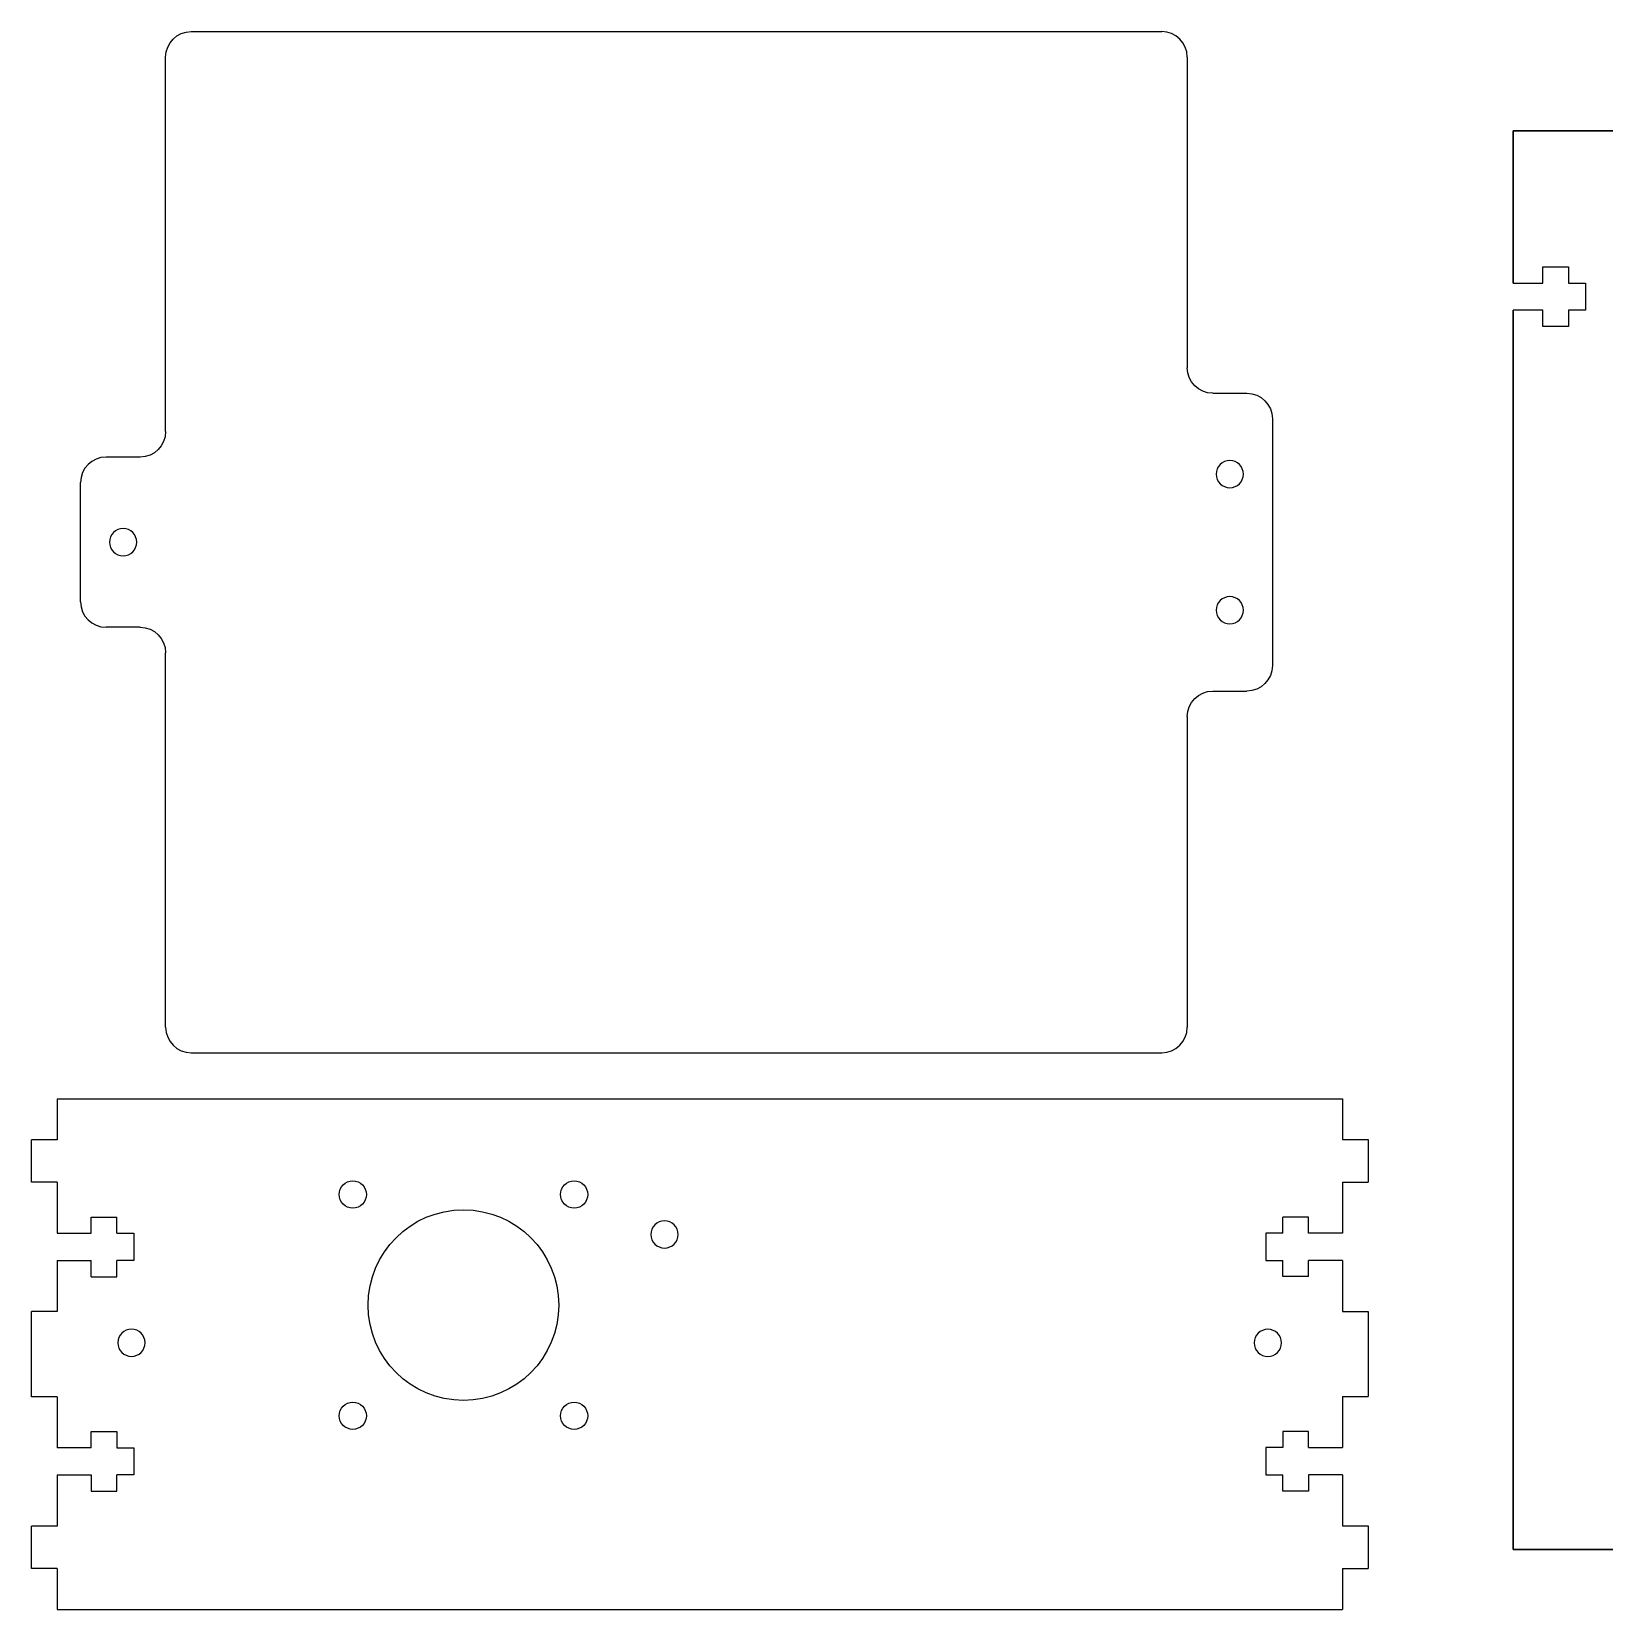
# Model space of a CAD drawing. Header units: millimetres. Extents: x -2 to 796, y -3 to 474.
# Drawn here: x 213 to 397.7, y 288.4 to 473.9 of the extents above; entities that cross this region are included whole.
import ezdxf

# ---------------------------------------------------------------- set-up
doc = ezdxf.new("R2010")
doc.units = ezdxf.units.MM
doc.layers.get('0').update_dxf_attribs({"color": 13, "true_color": 0xff5454})

# ---------------------------------------------------------------- blocks, each defined once
blk = doc.blocks.new('_#28')
for p, q in [((10.62, 118.83, 3), (10.62, 118.83)), ((10.88, 119.12, 3), (10.88, 119.12)), ((11.17, 119.38, 3), (11.17, 119.38)), ((11.5, 119.6, 3), (11.5, 119.6)), ((11.85, 119.77, 3), (11.85, 119.77)), ((12.22, 119.9, 3), (12.22, 119.9)), ((12.61, 119.97, 3), (12.61, 119.97)), ((13, 120), (127, 120)), ((13, 120, 3), (13, 120)), ((13, 120, 3), (127, 120, 3)), ((127, 120, 3), (127, 120)), ((127.39, 119.97, 3), (127.39, 119.97)), ((127.78, 119.9, 3), (127.78, 119.9)), ((128.15, 119.77, 3), (128.15, 119.77)), ((128.5, 119.6, 3), (128.5, 119.6)), ((128.83, 119.38, 3), (128.83, 119.38)), ((129.12, 119.12, 3), (129.12, 119.12)), ((129.38, 118.83, 3), (129.38, 118.83)), ((10, 73), (10, 117)), ((10, 73, 3), (10, 117, 3)), ((10, 117, 3), (10, 117)), ((10.03, 117.39, 3), (10.03, 117.39)), ((10.1, 117.78, 3), (10.1, 117.78)), ((10.23, 118.15, 3), (10.23, 118.15)), ((10.4, 118.5, 3), (10.4, 118.5)), ((129.6, 118.5, 3), (129.6, 118.5)), ((129.77, 118.15, 3), (129.77, 118.15)), ((129.9, 117.78, 3), (129.9, 117.78)), ((129.97, 117.39, 3), (129.97, 117.39)), ((130, 117), (130, 80.5)), ((130, 117, 3), (130, 117)), ((130, 117, 3), (130, 80.5, 3)), ((130, 80.5, 3), (130, 80.5)), ((130.03, 80.11, 3), (130.03, 80.11)), ((130.1, 79.72, 3), (130.1, 79.72)), ((130.23, 79.35, 3), (130.23, 79.35)), ((130.4, 79, 3), (130.4, 79)), ((130.62, 78.67, 3), (130.62, 78.67)), ((130.88, 78.38, 3), (130.88, 78.38)), ((131.17, 78.12, 3), (131.17, 78.12)), ((131.5, 77.9, 3), (131.5, 77.9)), ((131.85, 77.73, 3), (131.85, 77.73)), ((132.22, 77.6, 3), (132.22, 77.6)), ((132.61, 77.53, 3), (132.61, 77.53)), ((133, 77.5), (137, 77.5)), ((133, 77.5, 3), (133, 77.5)), ((133, 77.5, 3), (137, 77.5, 3)), ((137, 77.5, 3), (137, 77.5)), ((137.39, 77.47, 3), (137.39, 77.47)), ((137.78, 77.4, 3), (137.78, 77.4)), ((138.15, 77.27, 3), (138.15, 77.27)), ((138.5, 77.1, 3), (138.5, 77.1)), ((138.83, 76.88, 3), (138.83, 76.88)), ((139.12, 76.62, 3), (139.12, 76.62)), ((139.38, 76.33, 3), (139.38, 76.33)), ((139.6, 76, 3), (139.6, 76)), ((139.77, 75.65, 3), (139.77, 75.65)), ((139.9, 75.28, 3), (139.9, 75.28)), ((139.97, 74.89, 3), (139.97, 74.89)), ((140, 74.5), (140, 45.5)), ((140, 74.5, 3), (140, 74.5)), ((140, 74.5, 3), (140, 45.5, 3)), ((9.97, 72.61, 3), (9.97, 72.61)), ((10, 73, 3), (10, 73)), ((8.83, 70.62, 3), (8.83, 70.62)), ((9.12, 70.88, 3), (9.12, 70.88)), ((9.38, 71.17, 3), (9.38, 71.17)), ((9.6, 71.5, 3), (9.6, 71.5)), ((9.77, 71.85, 3), (9.77, 71.85)), ((9.9, 72.22, 3), (9.9, 72.22)), ((0.62, 68.83, 3), (0.62, 68.83)), ((0.88, 69.12, 3), (0.88, 69.12)), ((1.17, 69.38, 3), (1.17, 69.38)), ((1.5, 69.6, 3), (1.5, 69.6)), ((1.85, 69.77, 3), (1.85, 69.77)), ((2.22, 69.9, 3), (2.22, 69.9)), ((2.61, 69.97, 3), (2.61, 69.97)), ((7, 70), (3, 70)), ((3, 70, 3), (3, 70)), ((7, 70, 3), (3, 70, 3)), ((7, 70, 3), (7, 70)), ((7.39, 70.03, 3), (7.39, 70.03)), ((7.78, 70.1, 3), (7.78, 70.1)), ((8.15, 70.23, 3), (8.15, 70.23)), ((8.5, 70.4, 3), (8.5, 70.4)), ((133.61, 68.8, 3), (133.61, 68.8)), ((133.87, 69.13, 3), (133.87, 69.13)), ((134.2, 69.39, 3), (134.2, 69.39)), ((134.59, 69.55, 3), (134.59, 69.55)), ((135, 69.6, 3), (135, 69.6)), ((135.41, 69.55, 3), (135.41, 69.55)), ((135.8, 69.39, 3), (135.8, 69.39)), ((136.13, 69.13, 3), (136.13, 69.13)), ((136.39, 68.8, 3), (136.39, 68.8)), ((0, 53), (0, 67)), ((0, 67, 3), (0, 67)), ((0, 53, 3), (0, 67, 3)), ((0.03, 67.39, 3), (0.03, 67.39)), ((0.1, 67.78, 3), (0.1, 67.78)), ((0.23, 68.15, 3), (0.23, 68.15)), ((0.4, 68.5, 3), (0.4, 68.5)), ((133.4, 68, 3), (133.4, 68)), ((133.45, 68.41, 3), (133.45, 68.41)), ((133.45, 67.59, 3), (133.45, 67.59)), ((133.61, 67.2, 3), (133.61, 67.2)), ((133.87, 66.87, 3), (133.87, 66.87)), ((136.13, 66.87, 3), (136.13, 66.87)), ((136.39, 67.2, 3), (136.39, 67.2)), ((136.55, 68.41, 3), (136.55, 68.41)), ((136.55, 67.59, 3), (136.55, 67.59)), ((136.6, 68, 3), (136.6, 68)), ((134.2, 66.61, 3), (134.2, 66.61)), ((134.59, 66.45, 3), (134.59, 66.45)), ((135, 66.4, 3), (135, 66.4)), ((135.41, 66.45, 3), (135.41, 66.45)), ((135.8, 66.61, 3), (135.8, 66.61)), ((4.2, 61.39, 3), (4.2, 61.39)), ((4.59, 61.55, 3), (4.59, 61.55)), ((5, 61.6, 3), (5, 61.6)), ((5.41, 61.55, 3), (5.41, 61.55)), ((5.8, 61.39, 3), (5.8, 61.39)), ((3.4, 60, 3), (3.4, 60)), ((3.45, 60.41, 3), (3.45, 60.41)), ((3.45, 59.59, 3), (3.45, 59.59)), ((3.61, 60.8, 3), (3.61, 60.8)), ((3.87, 61.13, 3), (3.87, 61.13)), ((6.13, 61.13, 3), (6.13, 61.13)), ((6.39, 60.8, 3), (6.39, 60.8)), ((6.55, 60.41, 3), (6.55, 60.41)), ((6.55, 59.59, 3), (6.55, 59.59)), ((6.6, 60, 3), (6.6, 60)), ((3.61, 59.2, 3), (3.61, 59.2)), ((3.87, 58.87, 3), (3.87, 58.87)), ((4.2, 58.61, 3), (4.2, 58.61)), ((4.59, 58.45, 3), (4.59, 58.45)), ((5, 58.4, 3), (5, 58.4)), ((5.41, 58.45, 3), (5.41, 58.45)), ((5.8, 58.61, 3), (5.8, 58.61)), ((6.13, 58.87, 3), (6.13, 58.87)), ((6.39, 59.2, 3), (6.39, 59.2)), ((0, 53, 3), (0, 53)), ((0.03, 52.61, 3), (0.03, 52.61)), ((0.1, 52.22, 3), (0.1, 52.22)), ((133.4, 52, 3), (133.4, 52)), ((133.45, 52.41, 3), (133.45, 52.41)), ((133.61, 52.8, 3), (133.61, 52.8)), ((133.87, 53.13, 3), (133.87, 53.13)), ((134.2, 53.39, 3), (134.2, 53.39)), ((134.59, 53.55, 3), (134.59, 53.55)), ((135, 53.6, 3), (135, 53.6)), ((135.41, 53.55, 3), (135.41, 53.55)), ((135.8, 53.39, 3), (135.8, 53.39)), ((136.13, 53.13, 3), (136.13, 53.13)), ((136.39, 52.8, 3), (136.39, 52.8)), ((136.55, 52.41, 3), (136.55, 52.41)), ((136.6, 52, 3), (136.6, 52)), ((0.23, 51.85, 3), (0.23, 51.85)), ((0.4, 51.5, 3), (0.4, 51.5)), ((0.62, 51.17, 3), (0.62, 51.17)), ((0.88, 50.88, 3), (0.88, 50.88)), ((1.17, 50.62, 3), (1.17, 50.62)), ((1.5, 50.4, 3), (1.5, 50.4)), ((1.85, 50.23, 3), (1.85, 50.23)), ((2.22, 50.1, 3), (2.22, 50.1)), ((133.45, 51.59, 3), (133.45, 51.59)), ((133.61, 51.2, 3), (133.61, 51.2)), ((133.87, 50.87, 3), (133.87, 50.87)), ((134.2, 50.61, 3), (134.2, 50.61)), ((134.59, 50.45, 3), (134.59, 50.45)), ((135, 50.4, 3), (135, 50.4)), ((135.41, 50.45, 3), (135.41, 50.45)), ((135.8, 50.61, 3), (135.8, 50.61)), ((136.13, 50.87, 3), (136.13, 50.87)), ((136.39, 51.2, 3), (136.39, 51.2)), ((136.55, 51.59, 3), (136.55, 51.59)), ((2.61, 50.03, 3), (2.61, 50.03)), ((7, 50), (3, 50)), ((3, 50, 3), (3, 50)), ((7, 50, 3), (3, 50, 3)), ((7, 50, 3), (7, 50)), ((7.39, 49.97, 3), (7.39, 49.97)), ((7.78, 49.9, 3), (7.78, 49.9)), ((8.15, 49.77, 3), (8.15, 49.77)), ((8.5, 49.6, 3), (8.5, 49.6)), ((8.83, 49.38, 3), (8.83, 49.38)), ((9.12, 49.12, 3), (9.12, 49.12)), ((9.38, 48.83, 3), (9.38, 48.83)), ((9.6, 48.5, 3), (9.6, 48.5)), ((9.77, 48.15, 3), (9.77, 48.15)), ((9.9, 47.78, 3), (9.9, 47.78)), ((9.97, 47.39, 3), (9.97, 47.39)), ((10, 47, 3), (10, 47)), ((10, 3), (10, 47)), ((10, 3, 3), (10, 47, 3)), ((139.9, 44.72, 3), (139.9, 44.72)), ((139.97, 45.11, 3), (139.97, 45.11)), ((140, 45.5, 3), (140, 45.5)), ((138.15, 42.73, 3), (138.15, 42.73)), ((138.5, 42.9, 3), (138.5, 42.9)), ((138.83, 43.12, 3), (138.83, 43.12)), ((139.12, 43.38, 3), (139.12, 43.38)), ((139.38, 43.67, 3), (139.38, 43.67)), ((139.6, 44, 3), (139.6, 44)), ((139.77, 44.35, 3), (139.77, 44.35)), ((130.4, 41, 3), (130.4, 41)), ((130.62, 41.33, 3), (130.62, 41.33)), ((130.88, 41.62, 3), (130.88, 41.62)), ((131.17, 41.88, 3), (131.17, 41.88)), ((131.5, 42.1, 3), (131.5, 42.1)), ((131.85, 42.27, 3), (131.85, 42.27)), ((132.22, 42.4, 3), (132.22, 42.4)), ((132.61, 42.47, 3), (132.61, 42.47)), ((133, 42.5), (137, 42.5)), ((133, 42.5, 3), (137, 42.5, 3)), ((133, 42.5, 3), (133, 42.5)), ((137, 42.5, 3), (137, 42.5)), ((137.39, 42.53, 3), (137.39, 42.53)), ((137.78, 42.6, 3), (137.78, 42.6)), ((130, 39.5), (130, 3)), ((130, 39.5, 3), (130, 39.5)), ((130, 39.5, 3), (130, 3, 3)), ((130.03, 39.89, 3), (130.03, 39.89)), ((130.1, 40.28, 3), (130.1, 40.28)), ((130.23, 40.65, 3), (130.23, 40.65)), ((10, 3, 3), (10, 3)), ((10.03, 2.61, 3), (10.03, 2.61)), ((10.1, 2.22, 3), (10.1, 2.22)), ((129.9, 2.22, 3), (129.9, 2.22)), ((129.97, 2.61, 3), (129.97, 2.61)), ((130, 3, 3), (130, 3)), ((10.23, 1.85, 3), (10.23, 1.85)), ((10.4, 1.5, 3), (10.4, 1.5)), ((10.62, 1.17, 3), (10.62, 1.17)), ((10.88, 0.88, 3), (10.88, 0.88)), ((11.17, 0.62, 3), (11.17, 0.62)), ((11.5, 0.4, 3), (11.5, 0.4)), ((11.85, 0.23, 3), (11.85, 0.23)), ((12.22, 0.1, 3), (12.22, 0.1)), ((12.61, 0.03, 3), (12.61, 0.03)), ((13, 0), (127, 0)), ((13, 0, 3), (13, 0)), ((13, 0, 3), (127, 0, 3)), ((127, 0, 3), (127, 0)), ((127.39, 0.03, 3), (127.39, 0.03)), ((127.78, 0.1, 3), (127.78, 0.1)), ((128.15, 0.23, 3), (128.15, 0.23)), ((128.5, 0.4, 3), (128.5, 0.4)), ((128.83, 0.62, 3), (128.83, 0.62)), ((129.12, 0.88, 3), (129.12, 0.88)), ((129.38, 1.17, 3), (129.38, 1.17)), ((129.6, 1.5, 3), (129.6, 1.5)), ((129.77, 1.85, 3), (129.77, 1.85))]:
    blk.add_line(p, q)
at = {"extrusion": (0, 0, -1)}
for centre in [(-135, 68), (-135, 68, -3), (-5, 60), (-5, 60, -3), (-135, 52), (-135, 52, -3)]:
    blk.add_circle(centre, 1.6, dxfattribs=at)
for centre, start, end in [((-13, 117), 0, 90), ((-13, 117, -3), 0, 90), ((-133, 80.5), 270, 0), ((-133, 80.5, -3), 270, 0), ((-137, 74.5), 90, 180), ((-137, 74.5, -3), 90, 180), ((-7, 73), 180, 270), ((-7, 73, -3), 180, 270), ((-7, 47), 90, 180), ((-7, 47, -3), 90, 180), ((-137, 45.5), 180, 270), ((-137, 45.5, -3), 180, 270), ((-133, 39.5), 0, 90), ((-133, 39.5, -3), 0, 90)]:
    blk.add_arc(centre, 3, start, end, dxfattribs=at)
for centre, start, end in [((127, 117), 0, 90), ((127, 117, 3), 0, 90), ((3, 67), 90, 180), ((3, 67, 3), 90, 180), ((3, 53), 180, 270), ((3, 53, 3), 180, 270), ((13, 3), 180, 270), ((13, 3, 3), 180, 270), ((127, 3), 270, 360), ((127, 3, 3), 270, 360)]:
    blk.add_arc(centre, 3, start, end)
blk = doc.blocks.new('_#57')
for p, q in [((174.41, 166.72, 3), (0, 166.72, 3)), ((0, 148.82, 3), (0, 166.72, 3)), ((0, 166.72), (0, 148.82)), ((0, 166.72), (174.41, 166.72)), ((0, 166.72, 3), (0, 166.72)), ((174.41, 162.72, 3), (174.41, 166.72, 3)), ((174.41, 162.72), (174.41, 166.72)), ((174.41, 166.72, 3), (174.41, 166.72)), ((177.61, 166.72), (196.01, 166.72)), ((177.61, 166.72, 3), (177.61, 166.72)), ((196.01, 166.72, 3), (177.61, 166.72, 3)), ((177.61, 166.72, 3), (177.61, 162.72, 3)), ((177.61, 166.72), (177.61, 162.72)), ((196.01, 166.72, 3), (196.01, 166.72)), ((196.01, 21.6, 3), (196.01, 166.72, 3)), ((196.01, 166.72), (196.01, 21.6)), ((172.51, 159.72, 3), (172.51, 162.72, 3)), ((172.51, 159.72), (172.51, 162.72)), ((172.51, 162.72, 3), (172.51, 162.72)), ((172.51, 162.72, 3), (174.41, 162.72, 3)), ((172.51, 162.72), (174.41, 162.72)), ((174.41, 162.72, 3), (174.41, 162.72)), ((177.61, 162.72, 3), (179.51, 162.72, 3)), ((177.61, 162.72), (179.51, 162.72)), ((177.61, 162.72, 3), (177.61, 162.72)), ((179.51, 162.72, 3), (179.51, 159.72, 3)), ((179.51, 162.72), (179.51, 159.72)), ((179.51, 162.72, 3), (179.51, 162.72)), ((172.51, 159.72, 3), (172.51, 159.72)), ((174.41, 159.72, 3), (172.51, 159.72, 3)), ((174.41, 159.72), (172.51, 159.72)), ((174.41, 157.72, 3), (174.41, 159.72, 3)), ((174.41, 157.72), (174.41, 159.72)), ((174.41, 159.72, 3), (174.41, 159.72)), ((177.61, 159.72, 3), (177.61, 157.72, 3)), ((177.61, 159.72, 3), (177.61, 159.72)), ((177.61, 159.72), (177.61, 157.72)), ((179.51, 159.72, 3), (177.61, 159.72, 3)), ((179.51, 159.72), (177.61, 159.72)), ((179.51, 159.72, 3), (179.51, 159.72)), ((174.41, 157.72, 3), (174.41, 157.72)), ((177.61, 157.72, 3), (174.41, 157.72, 3)), ((177.61, 157.72), (174.41, 157.72)), ((177.61, 157.72, 3), (177.61, 157.72)), ((3.5, 148.82, 3), (3.5, 150.72, 3)), ((3.5, 148.82), (3.5, 150.72)), ((3.5, 150.72, 3), (3.5, 150.72)), ((3.5, 150.72, 3), (6.5, 150.72, 3)), ((3.5, 150.72), (6.5, 150.72)), ((6.5, 150.72, 3), (6.5, 148.82, 3)), ((6.5, 150.72), (6.5, 148.82)), ((6.5, 150.72, 3), (6.5, 150.72)), ((0, 148.82, 3), (3.5, 148.82, 3)), ((0, 148.82, 3), (0, 148.82)), ((0, 148.82), (3.5, 148.82)), ((3.5, 148.82, 3), (3.5, 148.82)), ((6.5, 148.82, 3), (8.5, 148.82, 3)), ((6.5, 148.82, 3), (6.5, 148.82)), ((6.5, 148.82), (8.5, 148.82)), ((8.5, 148.82, 3), (8.5, 148.82)), ((8.5, 148.82, 3), (8.5, 145.62, 3)), ((8.5, 148.82), (8.5, 145.62)), ((3.5, 145.62, 3), (0, 145.62, 3)), ((0, 0, 3), (0, 145.62, 3)), ((0, 145.62), (0, 0)), ((3.5, 145.62), (0, 145.62)), ((0, 145.62, 3), (0, 145.62)), ((3.5, 143.72, 3), (3.5, 145.62, 3)), ((3.5, 143.72), (3.5, 145.62)), ((3.5, 145.62, 3), (3.5, 145.62)), ((8.5, 145.62, 3), (6.5, 145.62, 3)), ((6.5, 145.62, 3), (6.5, 143.72, 3)), ((6.5, 145.62), (6.5, 143.72)), ((8.5, 145.62), (6.5, 145.62)), ((6.5, 145.62, 3), (6.5, 145.62)), ((8.5, 145.62, 3), (8.5, 145.62)), ((6.5, 143.72, 3), (3.5, 143.72, 3)), ((6.5, 143.72), (3.5, 143.72)), ((3.5, 143.72, 3), (3.5, 143.72)), ((6.5, 143.72, 3), (6.5, 143.72)), ((93.88, 142.85, 3), (93.88, 142.85)), ((94.21, 143.1, 3), (94.21, 143.1)), ((94.6, 143.26, 3), (94.6, 143.26)), ((95.01, 143.32, 3), (95.01, 143.32)), ((95.43, 143.26, 3), (95.43, 143.26)), ((95.81, 143.1, 3), (95.81, 143.1)), ((96.14, 142.85, 3), (96.14, 142.85)), ((156.95, 142.91, 3), (156.95, 142.91)), ((157.3, 143.15, 3), (157.3, 143.15)), ((157.69, 143.29, 3), (157.69, 143.29)), ((158.11, 143.31, 3), (158.11, 143.31)), ((158.52, 143.24, 3), (158.52, 143.24)), ((158.89, 143.05, 3), (158.89, 143.05)), ((159.21, 142.78, 3), (159.21, 142.78)), ((93.41, 141.72, 3), (93.41, 141.72)), ((93.47, 142.13, 3), (93.47, 142.13)), ((93.47, 141.3, 3), (93.47, 141.3)), ((93.63, 142.52, 3), (93.63, 142.52)), ((96.4, 142.52, 3), (96.4, 142.52)), ((96.56, 142.13, 3), (96.56, 142.13)), ((96.56, 141.3, 3), (96.56, 141.3)), ((96.61, 141.72, 3), (96.61, 141.72)), ((156.42, 141.81, 3), (156.42, 141.81)), ((156.44, 141.4, 3), (156.44, 141.4)), ((156.49, 142.22, 3), (156.49, 142.22)), ((156.58, 141, 3), (156.58, 141)), ((156.68, 142.6, 3), (156.68, 142.6)), ((159.44, 142.43, 3), (159.44, 142.43)), ((159.53, 141.21, 3), (159.53, 141.21)), ((159.58, 142.04, 3), (159.58, 142.04)), ((159.6, 141.72, 3), (159.6, 141.72)), ((159.61, 141.62, 3), (159.61, 141.62)), ((93.63, 140.92, 3), (93.63, 140.92)), ((93.88, 140.59, 3), (93.88, 140.59)), ((94.21, 140.33, 3), (94.21, 140.33)), ((94.6, 140.17, 3), (94.6, 140.17)), ((95.01, 140.12, 3), (95.01, 140.12)), ((95.43, 140.17, 3), (95.43, 140.17)), ((95.81, 140.33, 3), (95.81, 140.33)), ((96.14, 140.59, 3), (96.14, 140.59)), ((96.4, 140.92, 3), (96.4, 140.92)), ((156.82, 140.66, 3), (156.82, 140.66)), ((157.13, 140.38, 3), (157.13, 140.38)), ((157.51, 140.2, 3), (157.51, 140.2)), ((157.92, 140.12, 3), (157.92, 140.12)), ((158.33, 140.15, 3), (158.33, 140.15)), ((158.73, 140.29, 3), (158.73, 140.29)), ((159.07, 140.52, 3), (159.07, 140.52)), ((159.35, 140.84, 3), (159.35, 140.84)), ((93.47, 100.13, 3), (93.47, 100.13)), ((93.63, 100.52, 3), (93.63, 100.52)), ((93.88, 100.85, 3), (93.88, 100.85)), ((94.21, 101.1, 3), (94.21, 101.1)), ((94.6, 101.26, 3), (94.6, 101.26)), ((95.01, 101.32, 3), (95.01, 101.32)), ((95.43, 101.26, 3), (95.43, 101.26)), ((95.81, 101.1, 3), (95.81, 101.1)), ((96.14, 100.85, 3), (96.14, 100.85)), ((96.4, 100.52, 3), (96.4, 100.52)), ((96.56, 100.13, 3), (96.56, 100.13)), ((156.47, 100.13, 3), (156.47, 100.13)), ((156.63, 100.52, 3), (156.63, 100.52)), ((156.88, 100.85, 3), (156.88, 100.85)), ((157.21, 101.1, 3), (157.21, 101.1)), ((157.6, 101.26, 3), (157.6, 101.26)), ((158.01, 101.32, 3), (158.01, 101.32)), ((158.43, 101.26, 3), (158.43, 101.26)), ((158.81, 101.1, 3), (158.81, 101.1)), ((159.14, 100.85, 3), (159.14, 100.85)), ((159.4, 100.52, 3), (159.4, 100.52)), ((159.56, 100.13, 3), (159.56, 100.13)), ((93.41, 99.72, 3), (93.41, 99.72)), ((93.47, 99.3, 3), (93.47, 99.3)), ((93.63, 98.92, 3), (93.63, 98.92)), ((93.88, 98.59, 3), (93.88, 98.59)), ((94.21, 98.33, 3), (94.21, 98.33)), ((95.81, 98.33, 3), (95.81, 98.33)), ((96.14, 98.59, 3), (96.14, 98.59)), ((96.4, 98.92, 3), (96.4, 98.92)), ((96.56, 99.3, 3), (96.56, 99.3)), ((96.61, 99.72, 3), (96.61, 99.72)), ((156.41, 99.72, 3), (156.41, 99.72)), ((156.47, 99.3, 3), (156.47, 99.3)), ((156.63, 98.92, 3), (156.63, 98.92)), ((156.88, 98.59, 3), (156.88, 98.59)), ((157.21, 98.33, 3), (157.21, 98.33)), ((158.81, 98.33, 3), (158.81, 98.33)), ((159.14, 98.59, 3), (159.14, 98.59)), ((159.4, 98.92, 3), (159.4, 98.92)), ((159.56, 99.3, 3), (159.56, 99.3)), ((159.61, 99.72, 3), (159.61, 99.72)), ((94.6, 98.17, 3), (94.6, 98.17)), ((95.01, 98.12, 3), (95.01, 98.12)), ((95.43, 98.17, 3), (95.43, 98.17)), ((157.6, 98.17, 3), (157.6, 98.17)), ((158.01, 98.12, 3), (158.01, 98.12)), ((158.43, 98.17, 3), (158.43, 98.17)), ((127.57, 93.1, 3), (127.57, 93.1)), ((129.51, 93.36, 3), (129.51, 93.36)), ((131.45, 93.1, 3), (131.45, 93.1)), ((124.21, 91.16, 3), (124.21, 91.16)), ((125.76, 92.35, 3), (125.76, 92.35)), ((133.26, 92.35, 3), (133.26, 92.35)), ((134.82, 91.16, 3), (134.82, 91.16)), ((123.02, 89.61, 3), (123.02, 89.61)), ((136.01, 89.61, 3), (136.01, 89.61)), ((122.27, 87.8, 3), (122.27, 87.8)), ((136.76, 87.8, 3), (136.76, 87.8)), ((122.01, 85.86, 3), (122.01, 85.86)), ((137.01, 85.86, 3), (137.01, 85.86)), ((122.27, 83.92, 3), (122.27, 83.92)), ((136.76, 83.92, 3), (136.76, 83.92)), ((123.02, 82.11, 3), (123.02, 82.11)), ((136.01, 82.11, 3), (136.01, 82.11)), ((124.21, 80.56, 3), (124.21, 80.56)), ((134.82, 80.56, 3), (134.82, 80.56)), ((125.76, 79.36, 3), (125.76, 79.36)), ((127.57, 78.61, 3), (127.57, 78.61)), ((129.51, 78.36, 3), (129.51, 78.36)), ((131.45, 78.61, 3), (131.45, 78.61)), ((133.26, 79.36, 3), (133.26, 79.36)), ((60.21, 72.39, 3), (60.21, 72.39)), ((60.6, 72.55, 3), (60.6, 72.55)), ((61.01, 72.6, 3), (61.01, 72.6)), ((61.43, 72.55, 3), (61.43, 72.55)), ((61.81, 72.39, 3), (61.81, 72.39)), ((152.21, 72.39, 3), (152.21, 72.39)), ((152.6, 72.55, 3), (152.6, 72.55)), ((153.01, 72.6, 3), (153.01, 72.6)), ((153.43, 72.55, 3), (153.43, 72.55)), ((153.81, 72.39, 3), (153.81, 72.39)), ((59.41, 71, 3), (59.41, 71)), ((59.47, 71.41, 3), (59.47, 71.41)), ((59.47, 70.59, 3), (59.47, 70.59)), ((59.63, 71.8, 3), (59.63, 71.8)), ((59.88, 72.13, 3), (59.88, 72.13)), ((62.14, 72.13, 3), (62.14, 72.13)), ((62.4, 71.8, 3), (62.4, 71.8)), ((62.56, 71.41, 3), (62.56, 71.41)), ((62.56, 70.59, 3), (62.56, 70.59)), ((62.61, 71, 3), (62.61, 71)), ((151.41, 71, 3), (151.41, 71)), ((151.47, 71.41, 3), (151.47, 71.41)), ((151.47, 70.59, 3), (151.47, 70.59)), ((151.63, 71.8, 3), (151.63, 71.8)), ((151.88, 72.13, 3), (151.88, 72.13)), ((154.14, 72.13, 3), (154.14, 72.13)), ((154.4, 71.8, 3), (154.4, 71.8)), ((154.56, 71.41, 3), (154.56, 71.41)), ((154.56, 70.59, 3), (154.56, 70.59)), ((154.61, 71, 3), (154.61, 71)), ((59.63, 70.2, 3), (59.63, 70.2)), ((59.88, 69.87, 3), (59.88, 69.87)), ((60.21, 69.61, 3), (60.21, 69.61)), ((60.6, 69.45, 3), (60.6, 69.45)), ((61.01, 69.4, 3), (61.01, 69.4)), ((61.43, 69.45, 3), (61.43, 69.45)), ((61.81, 69.61, 3), (61.81, 69.61)), ((62.14, 69.87, 3), (62.14, 69.87)), ((62.4, 70.2, 3), (62.4, 70.2)), ((151.63, 70.2, 3), (151.63, 70.2)), ((151.88, 69.87, 3), (151.88, 69.87)), ((152.21, 69.61, 3), (152.21, 69.61)), ((152.6, 69.45, 3), (152.6, 69.45)), ((153.01, 69.4, 3), (153.01, 69.4)), ((153.43, 69.45, 3), (153.43, 69.45)), ((153.81, 69.61, 3), (153.81, 69.61)), ((154.14, 69.87, 3), (154.14, 69.87)), ((154.4, 70.2, 3), (154.4, 70.2)), ((189.01, 21.6, 3), (189.01, 23.5, 3)), ((189.01, 23.5, 3), (192.01, 23.5, 3)), ((189.01, 21.6), (189.01, 23.5)), ((189.01, 23.5, 3), (189.01, 23.5)), ((189.01, 23.5), (192.01, 23.5)), ((192.01, 23.5, 3), (192.01, 21.6, 3)), ((192.01, 23.5, 3), (192.01, 23.5)), ((192.01, 23.5), (192.01, 21.6)), ((187.01, 18.4, 3), (187.01, 21.6, 3)), ((187.01, 21.6, 3), (189.01, 21.6, 3)), ((187.01, 21.6), (189.01, 21.6)), ((187.01, 18.4), (187.01, 21.6)), ((187.01, 21.6, 3), (187.01, 21.6)), ((189.01, 21.6, 3), (189.01, 21.6)), ((192.01, 21.6, 3), (192.01, 21.6)), ((192.01, 21.6, 3), (196.01, 21.6, 3)), ((192.01, 21.6), (196.01, 21.6)), ((196.01, 21.6, 3), (196.01, 21.6)), ((189.01, 18.4, 3), (187.01, 18.4, 3)), ((189.01, 18.4), (187.01, 18.4)), ((187.01, 18.4, 3), (187.01, 18.4)), ((189.01, 16.5, 3), (189.01, 18.4, 3)), ((189.01, 16.5), (189.01, 18.4)), ((189.01, 18.4, 3), (189.01, 18.4)), ((196.01, 18.4, 3), (192.01, 18.4, 3)), ((196.01, 18.4), (192.01, 18.4)), ((192.01, 18.4, 3), (192.01, 18.4)), ((192.01, 18.4, 3), (192.01, 16.5, 3)), ((192.01, 18.4), (192.01, 16.5)), ((196.01, 18.4, 3), (196.01, 18.4)), ((196.01, 0, 3), (196.01, 18.4, 3)), ((196.01, 18.4), (196.01, 0)), ((192.01, 16.5, 3), (189.01, 16.5, 3)), ((192.01, 16.5), (189.01, 16.5)), ((189.01, 16.5, 3), (189.01, 16.5)), ((192.01, 16.5, 3), (192.01, 16.5)), ((59.47, 9.41, 3), (59.47, 9.41)), ((59.63, 9.8, 3), (59.63, 9.8)), ((59.88, 10.13, 3), (59.88, 10.13)), ((60.21, 10.39, 3), (60.21, 10.39)), ((60.6, 10.55, 3), (60.6, 10.55)), ((61.01, 10.6, 3), (61.01, 10.6)), ((61.43, 10.55, 3), (61.43, 10.55)), ((61.81, 10.39, 3), (61.81, 10.39)), ((62.14, 10.13, 3), (62.14, 10.13)), ((62.4, 9.8, 3), (62.4, 9.8)), ((62.56, 9.41, 3), (62.56, 9.41)), ((151.47, 9.41, 3), (151.47, 9.41)), ((151.63, 9.8, 3), (151.63, 9.8)), ((151.88, 10.13, 3), (151.88, 10.13)), ((152.21, 10.39, 3), (152.21, 10.39)), ((152.6, 10.55, 3), (152.6, 10.55)), ((153.01, 10.6, 3), (153.01, 10.6)), ((153.43, 10.55, 3), (153.43, 10.55)), ((153.81, 10.39, 3), (153.81, 10.39)), ((154.14, 10.13, 3), (154.14, 10.13)), ((154.4, 9.8, 3), (154.4, 9.8)), ((154.56, 9.41, 3), (154.56, 9.41)), ((18.4, 9, 3), (21.6, 9, 3)), ((18.4, 9, 3), (18.4, 9)), ((18.4, 9), (21.6, 9)), ((18.4, 7, 3), (18.4, 9, 3)), ((18.4, 7), (18.4, 9)), ((21.6, 9, 3), (21.6, 9)), ((21.6, 9, 3), (21.6, 7, 3)), ((21.6, 9), (21.6, 7)), ((59.41, 9, 3), (59.41, 9)), ((59.47, 8.59, 3), (59.47, 8.59)), ((59.63, 8.2, 3), (59.63, 8.2)), ((59.88, 7.87, 3), (59.88, 7.87)), ((60.21, 7.61, 3), (60.21, 7.61)), ((60.6, 7.45, 3), (60.6, 7.45)), ((61.43, 7.45, 3), (61.43, 7.45)), ((61.81, 7.61, 3), (61.81, 7.61)), ((62.14, 7.87, 3), (62.14, 7.87)), ((62.4, 8.2, 3), (62.4, 8.2)), ((62.56, 8.59, 3), (62.56, 8.59)), ((62.61, 9, 3), (62.61, 9)), ((151.41, 9, 3), (151.41, 9)), ((151.47, 8.59, 3), (151.47, 8.59)), ((151.63, 8.2, 3), (151.63, 8.2)), ((151.88, 7.87, 3), (151.88, 7.87)), ((152.21, 7.61, 3), (152.21, 7.61)), ((152.6, 7.45, 3), (152.6, 7.45)), ((153.43, 7.45, 3), (153.43, 7.45)), ((153.81, 7.61, 3), (153.81, 7.61)), ((154.14, 7.87, 3), (154.14, 7.87)), ((154.4, 8.2, 3), (154.4, 8.2)), ((154.56, 8.59, 3), (154.56, 8.59)), ((154.61, 9, 3), (154.61, 9)), ((16.5, 7, 3), (18.4, 7, 3)), ((16.5, 7, 3), (16.5, 7)), ((16.5, 7), (18.4, 7)), ((16.5, 4, 3), (16.5, 7, 3)), ((16.5, 4), (16.5, 7)), ((18.4, 7, 3), (18.4, 7)), ((21.6, 7, 3), (23.5, 7, 3)), ((21.6, 7, 3), (21.6, 7)), ((21.6, 7), (23.5, 7)), ((23.5, 7, 3), (23.5, 7)), ((23.5, 7, 3), (23.5, 4, 3)), ((23.5, 7), (23.5, 4)), ((61.01, 7.4, 3), (61.01, 7.4)), ((153.01, 7.4, 3), (153.01, 7.4)), ((18.4, 4, 3), (16.5, 4, 3)), ((18.4, 4), (16.5, 4)), ((16.5, 4, 3), (16.5, 4)), ((18.4, 0, 3), (18.4, 4, 3)), ((18.4, 0), (18.4, 4)), ((18.4, 4, 3), (18.4, 4)), ((23.5, 4, 3), (21.6, 4, 3)), ((21.6, 4, 3), (21.6, 0, 3)), ((21.6, 4), (21.6, 0)), ((23.5, 4), (21.6, 4)), ((21.6, 4, 3), (21.6, 4)), ((23.5, 4, 3), (23.5, 4)), ((0, 0, 3), (18.4, 0, 3)), ((18.4, 0), (0, 0)), ((0, 0), (0, 0, 3)), ((18.4, 0, 3), (18.4, 0)), ((21.6, 0, 3), (196.01, 0, 3)), ((21.6, 0, 3), (21.6, 0)), ((196.01, 0), (21.6, 0)), ((196.01, 0, 3), (196.01, 0))]:
    blk.add_line(p, q)
at = {"extrusion": (0, 0, -1)}
for centre, radius in [((-95.01, 141.72, -3), 1.6), ((-95.01, 141.72), 1.6), ((-158.01, 141.72), 1.6), ((-158.01, 141.72, -3), 1.6), ((-95.01, 99.72, -3), 1.6), ((-95.01, 99.72), 1.6), ((-158.01, 99.72, -3), 1.6), ((-158.01, 99.72), 1.6), ((-129.51, 85.86, -3), 7.5), ((-129.51, 85.86), 7.5), ((-61.01, 71, -3), 1.6), ((-61.01, 71), 1.6), ((-153.01, 71, -3), 1.6), ((-153.01, 71), 1.6), ((-61.01, 9, -3), 1.6), ((-61.01, 9), 1.6), ((-153.01, 9, -3), 1.6), ((-153.01, 9), 1.6)]:
    blk.add_circle(centre, radius, dxfattribs=at)
blk = doc.blocks.new('_#20')
for p, q in [((0, 0, 50.2), (0, 3, 50.2)), ((3, 3, 50.2), (0, 3, 50.2)), ((0, 0, 25), (0, 3, 25)), ((3, 3, 25), (0, 3, 25)), ((3, 3, 35), (0, 3, 35)), ((0, 0, 35), (0, 3, 35)), ((0, 0, 4.8), (0, 3, 4.8)), ((3, 3, 4.8), (0, 3, 4.8)), ((0, 0, 55.2), (0, 3, 55.2)), ((0, 3, 50.2), (0, 3, 55.2)), ((3, 3, 55.2), (0, 3, 55.2)), ((0, 0, 9.8), (0, 3, 9.8)), ((0, 3, 4.8), (0, 3, 9.8)), ((3, 3, 9.8), (0, 3, 9.8)), ((0, 3, 25), (0, 3, 35)), ((3, 0, 41), (3, 3, 41)), ((3, 3, 41), (3, 3, 35)), ((3, 0, 35), (3, 3, 35)), ((3, 0, 4.8), (3, 3, 4.8)), ((3, 3, 4.8), (3, 3)), ((3, 3), (3, 0)), ((3, 3, 25), (3, 3, 19)), ((3, 0, 19), (3, 3, 19)), ((3, 0, 25), (3, 3, 25)), ((3, 0, 50.2), (3, 3, 50.2)), ((3, 3, 15.8), (3, 3, 9.8)), ((3, 0, 9.8), (3, 3, 9.8)), ((3, 0, 15.8), (3, 3, 15.8)), ((3, 3, 50.2), (3, 3, 44.2)), ((3, 0, 44.2), (3, 3, 44.2)), ((3, 3, 44.2), (7, 3, 44.2)), ((3, 3, 41), (7, 3, 41)), ((3, 0, 55.2), (3, 3, 55.2)), ((3, 3, 60), (154, 3, 60.01)), ((3, 3, 60), (3, 0, 60)), ((3, 3), (154, 3, 0.01)), ((3, 3, 15.8), (7, 3, 15.8)), ((7, 3, 19), (3, 3, 19)), ((3, 3, 60), (3, 3, 55.2)), ((7, 0, 44.2), (7, 3, 44.2)), ((7, 0, 39.1), (7, 3, 39.1)), ((7, 3, 39.1), (7, 3, 41)), ((7, 0, 41), (7, 3, 41)), ((7, 3, 44.2), (7, 3, 46.1)), ((7, 0, 46.1), (7, 3, 46.1)), ((7, 3, 13.9), (10, 3, 13.9)), ((7, 0, 13.9), (7, 3, 13.9)), ((7, 3, 46.1), (10, 3, 46.1)), ((7, 3, 39.1), (10, 3, 39.1)), ((7, 3, 15.8), (7, 3, 13.9)), ((7, 0, 15.8), (7, 3, 15.8)), ((7, 3, 20.9), (10, 3, 20.9)), ((7, 3, 19), (7, 3, 20.9)), ((7, 0, 19), (7, 3, 19)), ((7, 0, 20.9), (7, 3, 20.9)), ((10, 0, 15.8), (10, 3, 15.8)), ((10, 3, 13.9), (10, 3, 15.8)), ((10, 0, 13.9), (10, 3, 13.9)), ((10, 0, 20.9), (10, 3, 20.9)), ((10, 3, 20.9), (10, 3, 19)), ((10, 0, 19), (10, 3, 19)), ((12, 3, 41), (10, 3, 41)), ((10, 0, 41), (10, 3, 41)), ((10, 3, 39.1), (10, 3, 41)), ((10, 0, 39.1), (10, 3, 39.1)), ((10, 0, 46.1), (10, 3, 46.1)), ((10, 3, 44.2), (10, 3, 46.1)), ((10, 0, 44.2), (10, 3, 44.2)), ((12, 3, 15.8), (10, 3, 15.8)), ((10, 3, 44.2), (12, 3, 44.2)), ((10, 3, 19), (12, 3, 19)), ((10.13, 0, 31.34), (10.13, 3, 31.34)), ((10.19, 0, 30.93), (10.19, 3, 30.93)), ((10.19, 0, 31.76), (10.19, 3, 31.76)), ((10.35, 0, 32.14), (10.35, 3, 32.14)), ((10.35, 0, 30.54), (10.35, 3, 30.54)), ((10.6, 0, 32.47), (10.6, 3, 32.47)), ((10.6, 0, 30.21), (10.6, 3, 30.21)), ((10.93, 0, 32.73), (10.93, 3, 32.73)), ((10.93, 0, 29.96), (10.93, 3, 29.96)), ((11.32, 0, 29.8), (11.32, 3, 29.8)), ((11.32, 0, 32.89), (11.32, 3, 32.89)), ((11.73, 0, 29.74), (11.73, 3, 29.74)), ((11.73, 0, 32.94), (11.73, 3, 32.94)), ((12, 0, 41), (12, 3, 41)), ((12, 0, 15.8), (12, 3, 15.8)), ((12, 0, 44.2), (12, 3, 44.2)), ((12, 0, 19), (12, 3, 19)), ((12, 3, 44.2), (12, 3, 41)), ((12, 3, 19), (12, 3, 15.8)), ((12.15, 0, 29.8), (12.15, 3, 29.8)), ((12.15, 0, 32.89), (12.15, 3, 32.89)), ((12.53, 0, 29.96), (12.53, 3, 29.96)), ((12.53, 0, 32.73), (12.53, 3, 32.73)), ((12.87, 0, 32.47), (12.87, 3, 32.47)), ((12.87, 0, 30.21), (12.87, 3, 30.21)), ((13.12, 0, 32.14), (13.12, 3, 32.14)), ((13.12, 0, 30.54), (13.12, 3, 30.54)), ((13.28, 0, 30.93), (13.28, 3, 30.93)), ((13.28, 0, 31.76), (13.28, 3, 31.76)), ((13.33, 0, 31.34), (13.33, 3, 31.34)), ((36.13, 3, 22.76), (36.13, 0, 22.76)), ((36.13, 3, 48.76), (36.13, 0, 48.76)), ((36.18, 3, 23.17), (36.18, 0, 23.17)), ((36.18, 3, 22.34), (36.18, 0, 22.34)), ((36.18, 3, 48.34), (36.18, 0, 48.34)), ((36.18, 3, 49.17), (36.18, 0, 49.17)), ((36.34, 3, 21.96), (36.34, 0, 21.96)), ((36.34, 3, 23.56), (36.34, 0, 23.56)), ((36.34, 3, 47.96), (36.34, 0, 47.96)), ((36.34, 3, 49.56), (36.34, 0, 49.56)), ((36.6, 3, 21.62), (36.6, 0, 21.62)), ((36.6, 3, 23.89), (36.6, 0, 23.89)), ((36.6, 3, 49.89), (36.6, 0, 49.89)), ((36.6, 3, 47.62), (36.6, 0, 47.62)), ((36.93, 3, 21.37), (36.93, 0, 21.37)), ((36.93, 3, 24.14), (36.93, 0, 24.14)), ((36.93, 3, 50.14), (36.93, 0, 50.14)), ((36.93, 3, 47.37), (36.93, 0, 47.37)), ((37.31, 3, 21.21), (37.31, 0, 21.21)), ((37.31, 3, 24.3), (37.31, 0, 24.3)), ((37.31, 3, 50.3), (37.31, 0, 50.3)), ((37.31, 3, 47.21), (37.31, 0, 47.21)), ((37.73, 3, 21.16), (37.73, 0, 21.16)), ((37.73, 3, 47.16), (37.73, 0, 47.16)), ((37.73, 3, 50.36), (37.73, 0, 50.36)), ((37.73, 3, 24.36), (37.73, 0, 24.36)), ((38.14, 3, 21.21), (38.14, 0, 21.21)), ((38.14, 3, 24.3), (38.14, 0, 24.3)), ((38.14, 3, 47.21), (38.14, 0, 47.21)), ((38.14, 3, 50.3), (38.14, 0, 50.3)), ((38.53, 3, 24.14), (38.53, 0, 24.14)), ((38.53, 3, 21.37), (38.53, 0, 21.37)), ((38.53, 3, 47.37), (38.53, 0, 47.37)), ((38.53, 3, 50.14), (38.53, 0, 50.14)), ((38.86, 3, 21.62), (38.86, 0, 21.62)), ((38.86, 3, 23.89), (38.86, 0, 23.89)), ((38.86, 3, 47.62), (38.86, 0, 47.62)), ((38.86, 3, 49.89), (38.86, 0, 49.89)), ((39.11, 3, 21.96), (39.11, 0, 21.96)), ((39.11, 3, 23.56), (39.11, 0, 23.56)), ((39.11, 3, 47.96), (39.11, 0, 47.96)), ((39.11, 3, 49.56), (39.11, 0, 49.56)), ((39.27, 3, 22.34), (39.27, 0, 22.34)), ((39.27, 3, 23.17), (39.27, 0, 23.17)), ((39.27, 3, 48.34), (39.27, 0, 48.34)), ((39.27, 3, 49.17), (39.27, 0, 49.17)), ((39.33, 3, 22.76), (39.33, 0, 22.76)), ((39.33, 3, 48.76), (39.33, 0, 48.76)), ((39.53, 3, 35.76), (39.53, 0, 35.76)), ((39.91, 3, 32.86), (39.91, 0, 32.86)), ((39.91, 3, 38.65), (39.91, 0, 38.65)), ((41.03, 3, 30.16), (41.03, 0, 30.16)), ((41.03, 3, 41.36), (41.03, 0, 41.36)), ((42.81, 3, 27.84), (42.81, 0, 27.84)), ((42.81, 3, 43.68), (42.81, 0, 43.68)), ((45.13, 3, 26.06), (45.13, 0, 26.06)), ((45.13, 3, 45.46), (45.13, 0, 45.46)), ((47.83, 3, 46.57), (47.83, 0, 46.57)), ((47.83, 3, 24.94), (47.83, 0, 24.94)), ((50.73, 3, 24.56), (50.73, 0, 24.56)), ((50.73, 3, 46.96), (50.73, 0, 46.96)), ((53.63, 3, 24.94), (53.63, 0, 24.94)), ((53.63, 3, 46.57), (53.63, 0, 46.57)), ((56.33, 3, 45.46), (56.33, 0, 45.46)), ((56.33, 3, 26.06), (56.33, 0, 26.06)), ((58.65, 3, 27.84), (58.65, 0, 27.84)), ((58.65, 3, 43.68), (58.65, 0, 43.68)), ((60.43, 3, 30.16), (60.43, 0, 30.16)), ((60.43, 3, 41.36), (60.43, 0, 41.36)), ((61.55, 3, 38.65), (61.55, 0, 38.65)), ((61.55, 3, 32.86), (61.55, 0, 32.86)), ((61.93, 3, 35.76), (61.93, 0, 35.76)), ((62.13, 3, 48.76), (62.13, 0, 48.76)), ((62.13, 3, 22.76), (62.13, 0, 22.76)), ((62.18, 3, 22.34), (62.18, 0, 22.34)), ((62.18, 3, 49.17), (62.18, 0, 49.17)), ((62.18, 3, 23.17), (62.18, 0, 23.17)), ((62.18, 3, 48.34), (62.18, 0, 48.34)), ((62.34, 3, 23.56), (62.34, 0, 23.56)), ((62.34, 3, 21.96), (62.34, 0, 21.96)), ((62.34, 3, 47.96), (62.34, 0, 47.96)), ((62.34, 3, 49.56), (62.34, 0, 49.56)), ((62.6, 3, 23.89), (62.6, 0, 23.89)), ((62.6, 3, 47.62), (62.6, 0, 47.62)), ((62.6, 3, 21.62), (62.6, 0, 21.62)), ((62.6, 3, 49.89), (62.6, 0, 49.89)), ((62.93, 3, 24.14), (62.93, 0, 24.14)), ((62.93, 3, 50.14), (62.93, 0, 50.14)), ((62.93, 3, 47.37), (62.93, 0, 47.37)), ((62.93, 3, 21.37), (62.93, 0, 21.37)), ((63.31, 3, 24.3), (63.31, 0, 24.3)), ((63.31, 3, 21.21), (63.31, 0, 21.21)), ((63.31, 3, 50.3), (63.31, 0, 50.3)), ((63.31, 3, 47.21), (63.31, 0, 47.21)), ((63.73, 3, 21.16), (63.73, 0, 21.16)), ((63.73, 3, 24.36), (63.73, 0, 24.36)), ((63.73, 3, 47.16), (63.73, 0, 47.16)), ((63.73, 3, 50.36), (63.73, 0, 50.36)), ((64.14, 3, 21.21), (64.14, 0, 21.21)), ((64.14, 3, 24.3), (64.14, 0, 24.3)), ((64.14, 3, 47.21), (64.14, 0, 47.21)), ((64.14, 3, 50.3), (64.14, 0, 50.3)), ((64.53, 3, 21.37), (64.53, 0, 21.37)), ((64.53, 3, 47.37), (64.53, 0, 47.37)), ((64.53, 3, 24.14), (64.53, 0, 24.14)), ((64.53, 3, 50.14), (64.53, 0, 50.14)), ((64.86, 3, 21.62), (64.86, 0, 21.62)), ((64.86, 3, 47.62), (64.86, 0, 47.62)), ((64.86, 3, 49.89), (64.86, 0, 49.89)), ((64.86, 3, 23.89), (64.86, 0, 23.89)), ((65.11, 3, 49.56), (65.11, 0, 49.56)), ((65.11, 3, 23.56), (65.11, 0, 23.56)), ((65.11, 3, 21.96), (65.11, 0, 21.96)), ((65.11, 3, 47.96), (65.11, 0, 47.96)), ((65.27, 3, 22.34), (65.27, 0, 22.34)), ((65.27, 3, 23.17), (65.27, 0, 23.17)), ((65.27, 3, 49.17), (65.27, 0, 49.17)), ((65.27, 3, 48.34), (65.27, 0, 48.34)), ((65.33, 3, 22.76), (65.33, 0, 22.76)), ((65.33, 3, 48.76), (65.33, 0, 48.76)), ((72.75, 0, 44.06), (72.75, 3, 44.06)), ((72.8, 0, 44.48), (72.8, 3, 44.48)), ((72.81, 0, 43.65), (72.81, 3, 43.65)), ((72.96, 0, 44.87), (72.96, 3, 44.87)), ((72.97, 0, 43.27), (72.97, 3, 43.27)), ((73.21, 0, 45.2), (73.21, 3, 45.2)), ((73.22, 0, 42.93), (73.22, 3, 42.93)), ((73.54, 0, 45.45), (73.54, 3, 45.45)), ((73.56, 0, 42.68), (73.56, 3, 42.68)), ((73.93, 0, 45.62), (73.93, 3, 45.62)), ((73.94, 0, 42.52), (73.94, 3, 42.52)), ((74.34, 0, 45.67), (74.34, 3, 45.67)), ((74.36, 0, 42.47), (74.36, 3, 42.47)), ((74.76, 0, 45.62), (74.76, 3, 45.62)), ((74.77, 0, 42.53), (74.77, 3, 42.53)), ((75.14, 0, 45.46), (75.14, 3, 45.46)), ((75.16, 0, 42.69), (75.16, 3, 42.69)), ((75.47, 0, 45.21), (75.47, 3, 45.21)), ((75.49, 0, 42.95), (75.49, 3, 42.95)), ((75.73, 0, 44.88), (75.73, 3, 44.88)), ((75.74, 0, 43.28), (75.74, 3, 43.28)), ((75.89, 0, 44.49), (75.89, 3, 44.49)), ((75.9, 0, 43.67), (75.9, 3, 43.67)), ((75.95, 0, 44.08), (75.95, 3, 44.08)), ((143.62, 0, 31.32), (143.62, 3, 31.32)), ((143.68, 0, 30.91), (143.68, 3, 30.91)), ((143.68, 0, 31.74), (143.68, 3, 31.74)), ((143.84, 0, 32.12), (143.84, 3, 32.12)), ((143.84, 0, 30.52), (143.84, 3, 30.52)), ((144.09, 0, 30.19), (144.09, 3, 30.19)), ((144.09, 0, 32.45), (144.09, 3, 32.45)), ((144.42, 0, 29.94), (144.42, 3, 29.94)), ((144.42, 0, 32.71), (144.42, 3, 32.71)), ((144.81, 0, 32.87), (144.81, 3, 32.87)), ((144.81, 0, 29.78), (144.81, 3, 29.78)), ((145, 3, 41.01), (147, 3, 41.01)), ((145, 3, 41.01), (145, 0, 41.01)), ((147, 3, 19.01), (145, 3, 19.01)), ((145, 3, 19.01), (145, 0, 19.01)), ((145, 3, 44.21), (145, 3, 41.01)), ((145, 3, 44.21), (145, 0, 44.21)), ((147, 3, 44.21), (145, 3, 44.21)), ((145, 3, 15.81), (147, 3, 15.81)), ((145, 3, 15.81), (145, 0, 15.81)), ((145, 3, 19.01), (145, 3, 15.81)), ((145.22, 0, 32.92), (145.22, 3, 32.92)), ((145.22, 0, 29.72), (145.22, 3, 29.72)), ((145.64, 0, 29.78), (145.64, 3, 29.78)), ((145.64, 0, 32.87), (145.64, 3, 32.87)), ((146.02, 0, 29.94), (146.02, 3, 29.94)), ((146.02, 0, 32.71), (146.02, 3, 32.71)), ((146.35, 0, 30.19), (146.35, 3, 30.19)), ((146.35, 0, 32.45), (146.35, 3, 32.45)), ((146.61, 0, 30.52), (146.61, 3, 30.52)), ((146.61, 0, 32.12), (146.61, 3, 32.12)), ((146.77, 0, 31.74), (146.77, 3, 31.74)), ((146.77, 0, 30.91), (146.77, 3, 30.91)), ((146.82, 0, 31.32), (146.82, 3, 31.32)), ((147, 3, 39.11), (147, 3, 41.01)), ((147, 3, 41.01), (147, 0, 41.01)), ((147, 3, 39.11), (147, 0, 39.11)), ((150, 3, 20.91), (147, 3, 20.91)), ((147, 3, 20.91), (147, 0, 20.91)), ((147, 3, 44.21), (147, 3, 46.11)), ((147, 3, 46.11), (147, 0, 46.11)), ((147, 3, 44.21), (147, 0, 44.21)), ((150, 3, 39.11), (147, 3, 39.11)), ((147, 3, 19.01), (147, 0, 19.01)), ((150, 3, 13.91), (147, 3, 13.91)), ((147, 3, 13.91), (147, 0, 13.91)), ((147, 3, 20.91), (147, 3, 19.01)), ((150, 3, 46.11), (147, 3, 46.11)), ((147, 3, 15.81), (147, 0, 15.81)), ((147, 3, 13.91), (147, 3, 15.81)), ((154, 3, 44.21), (150, 3, 44.21)), ((150, 3, 44.21), (150, 0, 44.21)), ((150, 3, 19.01), (154, 3, 19.01)), ((150, 3, 19.01), (150, 0, 19.01)), ((150, 3, 19.01), (150, 3, 20.91)), ((150, 3, 20.91), (150, 0, 20.91)), ((150, 3, 44.21), (150, 3, 46.11)), ((150, 3, 46.11), (150, 0, 46.11)), ((150, 3, 39.11), (150, 3, 41.01)), ((150, 3, 39.11), (150, 0, 39.11)), ((150, 3, 41.01), (150, 0, 41.01)), ((154, 3, 15.81), (150, 3, 15.81)), ((150, 3, 15.81), (150, 0, 15.81)), ((154, 3, 41.01), (150, 3, 41.01)), ((150, 3, 13.91), (150, 0, 13.91)), ((150, 3, 15.81), (150, 3, 13.91)), ((154, 3, 4.81), (154, 3, 0.01)), ((154, 3, 4.81), (154, 0, 4.81)), ((154, 0, 0.01), (154, 3, 0.01)), ((154, 3, 44.21), (154, 0, 44.21)), ((154, 3, 19.01), (154, 0, 19.01)), ((154, 3, 9.81), (154, 0, 9.81)), ((154, 3, 15.81), (154, 3, 9.81)), ((154, 3, 15.81), (154, 0, 15.81)), ((154, 3, 41.01), (154, 0, 41.01)), ((154, 3, 35.01), (154, 0, 35.01)), ((154, 3, 41.01), (154, 3, 35.01)), ((154, 3, 50.21), (154, 3, 44.21)), ((154, 3, 50.21), (154, 0, 50.21)), ((154, 3, 50.21), (157, 3, 50.21)), ((154, 3, 35.01), (157, 3, 35.01)), ((154, 3, 25.01), (154, 0, 25.01)), ((154, 3, 25.01), (157, 3, 25.01)), ((154, 3, 4.81), (157, 3, 4.81)), ((154, 0, 60.01), (154, 3, 60.01)), ((154, 3, 25.01), (154, 3, 19.01)), ((154, 3, 55.21), (154, 0, 55.21)), ((154, 3, 60.01), (154, 3, 55.21)), ((154, 3, 55.21), (157, 3, 55.21)), ((154, 3, 9.81), (157, 3, 9.81)), ((157, 3, 25.01), (157, 0, 25.01)), ((157, 3, 35.01), (157, 3, 25.01)), ((157, 3, 35.01), (157, 0, 35.01)), ((157, 3, 50.21), (157, 0, 50.21)), ((157, 3, 4.81), (157, 0, 4.81)), ((157, 3, 9.81), (157, 3, 4.81)), ((157, 3, 9.81), (157, 0, 9.81)), ((157, 3, 55.21), (157, 3, 50.21)), ((157, 3, 55.21), (157, 0, 55.21)), ((3, 0, 50.2), (0, 0, 50.2)), ((3, 0, 25), (0, 0, 25)), ((3, 0, 35), (0, 0, 35)), ((3, 0, 4.8), (0, 0, 4.8)), ((0, 0, 50.2), (0, 0, 55.2)), ((3, 0, 55.2), (0, 0, 55.2)), ((0, 0, 4.8), (0, 0, 9.8)), ((0, 0, 25), (0, 0, 35)), ((3, 0, 9.8), (0, 0, 9.8)), ((3, 0, 41), (3, 0, 35)), ((3, 0, 4.8), (3, 0)), ((3, 0, 25), (3, 0, 19)), ((3, 0, 15.8), (3, 0, 9.8)), ((3, 0, 50.2), (3, 0, 44.2)), ((3, 0, 44.2), (7, 0, 44.2)), ((3, 0, 41), (7, 0, 41)), ((3, 0, 60), (154, 0, 60.01)), ((3, 0, 60), (3, 0, 55.2)), ((3, 0, 15.8), (7, 0, 15.8)), ((7, 0, 19), (3, 0, 19)), ((3, 0), (154, 0, 0.01)), ((7, 0, 39.1), (7, 0, 41)), ((7, 0, 44.2), (7, 0, 46.1)), ((7, 0, 13.9), (10, 0, 13.9)), ((7, 0, 46.1), (10, 0, 46.1)), ((7, 0, 39.1), (10, 0, 39.1)), ((7, 0, 15.8), (7, 0, 13.9)), ((7, 0, 19), (7, 0, 20.9)), ((7, 0, 20.9), (10, 0, 20.9)), ((10, 0, 13.9), (10, 0, 15.8)), ((10, 0, 20.9), (10, 0, 19)), ((12, 0, 41), (10, 0, 41)), ((10, 0, 39.1), (10, 0, 41)), ((10, 0, 44.2), (10, 0, 46.1)), ((12, 0, 15.8), (10, 0, 15.8)), ((10, 0, 44.2), (12, 0, 44.2)), ((10, 0, 19), (12, 0, 19)), ((12, 0, 44.2), (12, 0, 41)), ((12, 0, 19), (12, 0, 15.8)), ((145, 0, 41.01), (147, 0, 41.01)), ((147, 0, 19.01), (145, 0, 19.01)), ((145, 0, 44.21), (145, 0, 41.01)), ((147, 0, 44.21), (145, 0, 44.21)), ((145, 0, 15.81), (147, 0, 15.81)), ((145, 0, 19.01), (145, 0, 15.81)), ((147, 0, 39.11), (147, 0, 41.01)), ((150, 0, 20.91), (147, 0, 20.91)), ((147, 0, 44.21), (147, 0, 46.11)), ((150, 0, 39.11), (147, 0, 39.11)), ((150, 0, 13.91), (147, 0, 13.91)), ((147, 0, 20.91), (147, 0, 19.01)), ((150, 0, 46.11), (147, 0, 46.11)), ((147, 0, 13.91), (147, 0, 15.81)), ((154, 0, 44.21), (150, 0, 44.21)), ((150, 0, 19.01), (154, 0, 19.01)), ((150, 0, 19.01), (150, 0, 20.91)), ((150, 0, 44.21), (150, 0, 46.11)), ((150, 0, 39.11), (150, 0, 41.01)), ((154, 0, 15.81), (150, 0, 15.81)), ((154, 0, 41.01), (150, 0, 41.01)), ((150, 0, 15.81), (150, 0, 13.91)), ((154, 0, 4.81), (154, 0, 0.01)), ((154, 0, 15.81), (154, 0, 9.81)), ((154, 0, 41.01), (154, 0, 35.01)), ((154, 0, 50.21), (154, 0, 44.21)), ((154, 0, 50.21), (157, 0, 50.21)), ((154, 0, 35.01), (157, 0, 35.01)), ((154, 0, 25.01), (157, 0, 25.01)), ((154, 0, 4.81), (157, 0, 4.81)), ((154, 0, 25.01), (154, 0, 19.01)), ((154, 0, 60.01), (154, 0, 55.21)), ((154, 0, 9.81), (157, 0, 9.81)), ((154, 0, 55.21), (157, 0, 55.21)), ((157, 0, 35.01), (157, 0, 25.01)), ((157, 0, 9.81), (157, 0, 4.81)), ((157, 0, 55.21), (157, 0, 50.21))]:
    blk.add_line(p, q)
at = {"extrusion": (-6.04789e-16, 1, 1.83411e-17)}
blk.add_circle((-11.73, 31.34, 3), 1.6, dxfattribs=at)
at = {"extrusion": (3.99333e-16, -1, -2.12092e-16)}
blk.add_circle((37.73, 22.76, -3), 1.6, dxfattribs=at)
at = {"extrusion": (3.65938e-16, -1, 9.80529e-17)}
blk.add_circle((37.73, 48.76, -3), 1.6, dxfattribs=at)
at = {"extrusion": (3.66874e-16, -1, 1.07998e-17)}
for centre in [(50.73, 35.76, -3), (50.73, 35.76)]:
    blk.add_circle(centre, 11.2, dxfattribs=at)
at = {"extrusion": (3.30465e-16, -1, 1.90794e-16)}
for centre in [(63.73, 22.76, -3), (63.73, 22.76)]:
    blk.add_circle(centre, 1.6, dxfattribs=at)
at = {"extrusion": (3.08328e-16, -1, 1.78013e-16)}
for centre in [(63.73, 48.76, -3), (63.73, 48.76)]:
    blk.add_circle(centre, 1.6, dxfattribs=at)
at = {"extrusion": (-2.58975e-18, 1, -1.32316e-20)}
for centre in [(-74.35, 44.07, 3), (-74.35, 44.07)]:
    blk.add_circle(centre, 1.6, dxfattribs=at)
at = {"extrusion": (1.15871e-17, 1, -6.68981e-18)}
blk.add_circle((-145.22, 31.32, 3), 1.6, dxfattribs=at)
at = {"extrusion": (-1.45404e-16, 1, 1.03788e-17)}
blk.add_circle((-11.73, 31.34), 1.6, dxfattribs=at)
at = {"extrusion": (-4.71436e-17, -1, -1.75942e-16)}
blk.add_circle((37.73, 22.76), 1.6, dxfattribs=at)
at = {"extrusion": (6.56633e-16, -1, 1.75944e-16)}
blk.add_circle((37.73, 48.76), 1.6, dxfattribs=at)
at = {"extrusion": (-5.58688e-17, 1, 3.22558e-17)}
blk.add_circle((-145.22, 31.32), 1.6, dxfattribs=at)

msp = doc.modelspace()

# ---------------------------------------------------------------- block references
for name, p in [('_#28', (218.72, 353.87)), ('_#57', (386.99, 295.5))]:
    msp.add_blockref(name, p)
at = {"extrusion": (5.68989e-16, 1, 3.88578e-16), "rotation": 180}
msp.add_blockref('_#20', (-212.97, 3, 288.45), dxfattribs=at)

doc.saveas('drawing.dxf')
